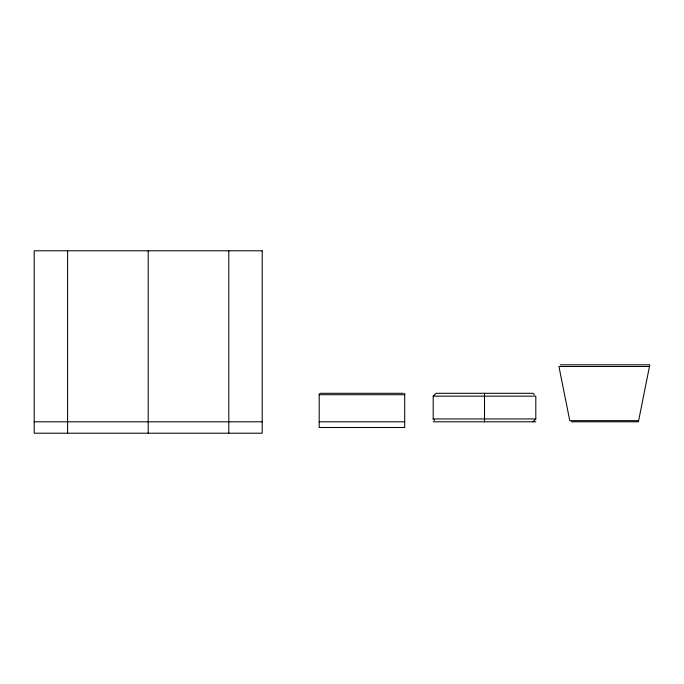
<?xml version="1.0" encoding="UTF-8"?>
<svg xmlns="http://www.w3.org/2000/svg" width="684" height="684" viewBox="0 0 684 684"><rect width="100%" height="100%" fill="white"/><g stroke="black" fill="none" stroke-linecap="round" stroke-linejoin="round"><path stroke-width="1.03" d="M484.503 419.147L484.503 421.797M484.503 396.147L484.503 393.3M434.622 420.378L433.203 418.95L433.203 396.147L436.05 393.3L532.947 393.3L534.375 394.728M532.947 421.797L535.803 418.95L535.803 396.147L433.203 396.147M560.333 364.803L649.8 364.803L638.403 421.797L571.166 421.797M649.458 366.504L558.939 366.504L569.772 420.651L638.625 420.651M403.278 393.3L320.625 393.3A1.428 1.428 0 0 0 319.197 394.728L319.197 427.5L404.697 427.5L404.697 393.3M319.197 394.728L404.697 394.728M433.203 418.95L535.803 418.95M34.2 421.797L262.203 421.797M319.197 421.797L404.697 421.797M433.203 421.797L535.803 421.797M484.503 395.797L484.503 418.967M228.807 250.797L228.807 433.203M148.197 250.797L148.197 433.203M67.588 250.797L67.588 433.203M262.203 250.797L34.2 250.797L34.2 433.203L262.203 433.203L262.203 250.797"/></g></svg>
